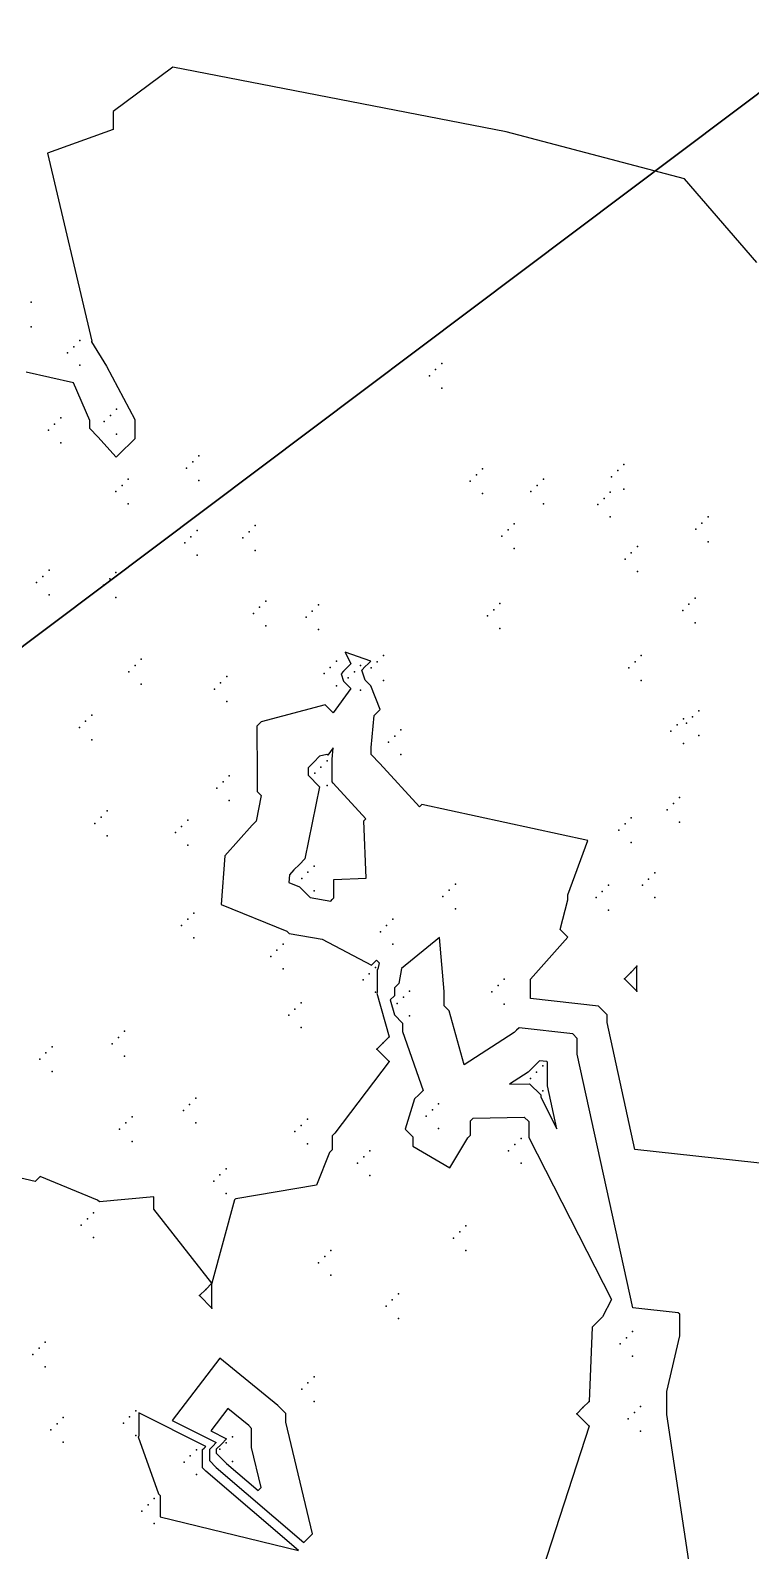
# Model space of a CAD drawing. Header units: metres. Extents: x 419582 to 423558, y 4805372 to 4807539.
# Drawn here: x 421959.23 to 421970.86, y 4806604.54 to 4806629.1 of the extents above; entities that cross this region are included whole.
import ezdxf

# ---------------------------------------------------------------- set-up
doc = ezdxf.new("R2010")
doc.units = ezdxf.units.M
for name, color, linetype in [('C-TINN', 4, 'Continuous'), ('C-TOPO-MAJR', 9, 'Continuous'), ('C-TOPO-MINR', 8, 'Continuous')]:
    doc.layers.add(name, color=color, linetype=linetype)

msp = doc.modelspace()

# ---------------------------------------------------------------- linework, layer by layer
at = {"color": 31, "lineweight": 30, "true_color": 0xffbd7a, "elevation": 1718.013}
msp.add_lwpolyline([(423449.834, 4807399.592), (423130.593, 4807500.114), (421950.92, 4806612.998), (421795.045, 4806430.988), (421305.015, 4806147.038), (421305.015, 4806147.038), (420630.083, 4805770.97), (419765.157, 4805549.54), (419617.356, 4805580.088)], dxfattribs=at)
at = {"layer": 'C-TINN', "color": 4, "linetype": 'Continuous', "lineweight": -3}
for p in [(421959.24, 4806624.71, 1834.92), (421959.24, 4806624.31, 1834.92), (421960.03, 4806624.09, 1834.98), (421959.83, 4806623.89, 1834.98), (421959.93, 4806623.99, 1834.98), (421960.03, 4806623.69, 1834.98), (421965.77, 4806623.62, 1835.59), (421965.87, 4806623.72, 1835.59), (421965.67, 4806623.52, 1835.59), (421965.87, 4806623.32, 1835.59), (421960.52, 4806622.88, 1834.98), (421960.62, 4806622.98, 1834.98), (421959.52, 4806622.64, 1835.04), (421959.62, 4806622.74, 1835.04), (421959.72, 4806622.84, 1835.04), (421960.42, 4806622.78, 1834.98), (421959.72, 4806622.44, 1835.04), (421960.62, 4806622.58, 1834.98), (421961.85, 4806622.13, 1835.07), (421961.95, 4806622.23, 1835.07), (421961.75, 4806622.03, 1835.07), (421966.43, 4806621.92, 1835.16), (421966.53, 4806622.02, 1835.16), (421968.61, 4806621.89, 1835.45), (421968.71, 4806621.99, 1835.45), (421968.81, 4806622.09, 1835.45), (421960.61, 4806621.65, 1835.03), (421960.71, 4806621.75, 1835.03), (421960.81, 4806621.85, 1835.03), (421961.95, 4806621.83, 1835.07), (421966.33, 4806621.82, 1835.16), (421967.31, 4806621.65, 1835.45), (421967.41, 4806621.75, 1835.45), (421967.51, 4806621.85, 1835.45), (421968.59, 4806621.64, 1835.59), (421968.81, 4806621.69, 1835.45), (421960.81, 4806621.45, 1835.03), (421966.53, 4806621.62, 1835.16), (421967.51, 4806621.45, 1835.45), (421968.39, 4806621.44, 1835.59), (421968.49, 4806621.54, 1835.59), (421968.59, 4806621.24, 1835.59), (421970.07, 4806621.14, 1835.6), (421970.17, 4806621.24, 1835.6), (421961.82, 4806620.92, 1835.16), (421961.92, 4806621.02, 1835.16), (421962.66, 4806620.9, 1835.2), (421962.76, 4806621, 1835.2), (421962.86, 4806621.1, 1835.2), (421966.84, 4806620.93, 1835.57), (421966.94, 4806621.03, 1835.57), (421967.04, 4806621.13, 1835.57), (421969.97, 4806621.04, 1835.6), (421961.72, 4806620.82, 1835.16), (421962.86, 4806620.7, 1835.2), (421967.04, 4806620.73, 1835.57), (421968.93, 4806620.66, 1835.57), (421969.03, 4806620.76, 1835.57), (421970.17, 4806620.84, 1835.6), (421961.92, 4806620.62, 1835.16), (421968.83, 4806620.56, 1835.57), (421959.33, 4806620.18, 1835.25), (421959.43, 4806620.28, 1835.25), (421959.53, 4806620.38, 1835.25), (421960.51, 4806620.24, 1835.12), (421960.61, 4806620.34, 1835.12), (421969.03, 4806620.36, 1835.57), (421959.53, 4806619.98, 1835.25), (421960.41, 4806620.14, 1835.12), (421960.61, 4806619.94, 1835.12), (421969.96, 4806619.93, 1835.68), (421962.83, 4806619.68, 1835.25), (421962.93, 4806619.78, 1835.25), (421963.03, 4806619.88, 1835.25), (421963.78, 4806619.72, 1835.28), (421963.88, 4806619.82, 1835.28), (421966.71, 4806619.74, 1835.65), (421966.81, 4806619.84, 1835.65), (421969.76, 4806619.73, 1835.68), (421969.86, 4806619.83, 1835.68), (421963.03, 4806619.48, 1835.25), (421963.68, 4806619.62, 1835.28), (421963.88, 4806619.42, 1835.28), (421966.61, 4806619.64, 1835.65), (421966.81, 4806619.44, 1835.65), (421969.96, 4806619.53, 1835.68), (421961.02, 4806618.94, 1835.23), (421964.93, 4806619, 1835.48), (421969.09, 4806619, 1835.78), (421960.82, 4806618.74, 1835.23), (421960.92, 4806618.84, 1835.23), (421963.97, 4806618.71, 1835.37), (421964.07, 4806618.81, 1835.37), (421964.17, 4806618.91, 1835.37), (421964.46, 4806618.74, 1836.42), (421964.56, 4806618.84, 1836.42), (421964.73, 4806618.8, 1835.48), (421964.83, 4806618.9, 1835.48), (421968.89, 4806618.8, 1835.78), (421968.99, 4806618.9, 1835.78), (421961.02, 4806618.54, 1835.23), (421962.2, 4806618.46, 1835.41), (421962.3, 4806618.56, 1835.41), (421962.4, 4806618.66, 1835.41), (421964.17, 4806618.51, 1835.37), (421964.36, 4806618.64, 1836.42), (421964.56, 4806618.44, 1836.42), (421964.93, 4806618.6, 1835.48), (421969.09, 4806618.6, 1835.78), (421962.4, 4806618.26, 1835.41), (421960.22, 4806618.04, 1835.34), (421969.77, 4806617.98, 1835.84), (421969.92, 4806618.01, 1835.91), (421970.02, 4806618.11, 1835.91), (421960.02, 4806617.84, 1835.34), (421960.12, 4806617.94, 1835.34), (421965.11, 4806617.7, 1835.55), (421965.21, 4806617.8, 1835.55), (421969.57, 4806617.78, 1835.84), (421969.67, 4806617.88, 1835.84), (421969.82, 4806617.91, 1835.91), (421970.02, 4806617.71, 1835.91), (421960.22, 4806617.64, 1835.34), (421965.01, 4806617.6, 1835.55), (421969.77, 4806617.58, 1835.84), (421964.02, 4806617.3, 1837.13), (421965.21, 4806617.4, 1835.55), (421962.34, 4806616.96, 1835.45), (421962.44, 4806617.06, 1835.45), (421963.82, 4806617.1, 1837.13), (421963.92, 4806617.2, 1837.13), (421962.24, 4806616.86, 1835.45), (421964.02, 4806616.9, 1837.13), (421960.47, 4806616.49, 1835.37), (421962.44, 4806616.66, 1835.45), (421969.51, 4806616.51, 1835.8), (421969.61, 4806616.61, 1835.8), (421969.71, 4806616.71, 1835.8), (421960.27, 4806616.29, 1835.37), (421960.37, 4806616.39, 1835.37), (421961.67, 4806616.24, 1835.43), (421961.77, 4806616.34, 1835.43), (421968.83, 4806616.28, 1835.83), (421968.93, 4806616.38, 1835.83), (421969.71, 4806616.31, 1835.8), (421960.47, 4806616.09, 1835.37), (421961.57, 4806616.14, 1835.43), (421968.73, 4806616.18, 1835.83), (421968.93, 4806615.98, 1835.83), (421961.77, 4806615.94, 1835.43), (421963.71, 4806615.5, 1837.19), (421963.81, 4806615.6, 1837.19), (421969.31, 4806615.49, 1835.87), (421963.61, 4806615.4, 1837.19), (421966.09, 4806615.31, 1836.72), (421968.56, 4806615.29, 1835.82), (421969.11, 4806615.29, 1835.87), (421969.21, 4806615.39, 1835.87), (421963.81, 4806615.2, 1837.19), (421965.89, 4806615.11, 1836.72), (421965.99, 4806615.21, 1836.72), (421968.36, 4806615.09, 1835.82), (421968.46, 4806615.19, 1835.82), (421969.31, 4806615.09, 1835.87), (421961.87, 4806614.84, 1835.6), (421966.09, 4806614.91, 1836.72), (421968.56, 4806614.89, 1835.82), (421961.67, 4806614.64, 1835.6), (421961.77, 4806614.74, 1835.6), (421964.88, 4806614.54, 1836.43), (421964.98, 4806614.64, 1836.43), (421965.08, 4806614.74, 1836.43), (421961.87, 4806614.44, 1835.6), (421963.31, 4806614.34, 1835.71), (421965.08, 4806614.34, 1836.43), (421963.11, 4806614.14, 1835.71), (421963.21, 4806614.24, 1835.71), (421963.31, 4806613.94, 1835.71), (421964.7, 4806613.86, 1835.89), (421964.8, 4806613.96, 1835.89), (421966.88, 4806613.77, 1836.28), (421968.82, 4806613.78, 1835), (421968.92, 4806613.88, 1835), (421969.02, 4806613.98, 1835), (421964.6, 4806613.76, 1835.89), (421964.8, 4806613.56, 1835.89), (421965.35, 4806613.58, 1837.52), (421966.68, 4806613.57, 1836.28), (421966.78, 4806613.67, 1836.28), (421969.02, 4806613.58, 1835), (421963.5, 4806613.29, 1835.76), (421963.6, 4806613.39, 1835.76), (421965.15, 4806613.38, 1837.52), (421965.25, 4806613.48, 1837.52), (421966.88, 4806613.37, 1836.28), (421963.4, 4806613.19, 1835.76), (421965.35, 4806613.18, 1837.52), (421960.65, 4806612.83, 1835.75), (421960.75, 4806612.93, 1835.75), (421963.6, 4806612.99, 1835.76), (421965.02, 4806612.84, 1836), (421959.48, 4806612.58, 1835.81), (421959.58, 4806612.68, 1835.81), (421960.55, 4806612.73, 1835.75), (421964.82, 4806612.64, 1836), (421964.92, 4806612.74, 1836), (421959.38, 4806612.48, 1835.81), (421960.75, 4806612.53, 1835.75), (421965.02, 4806612.44, 1836), (421967.5, 4806612.37, 1838.16), (421959.58, 4806612.28, 1835.81), (421967.3, 4806612.17, 1838.16), (421967.4, 4806612.27, 1838.16), (421961.9, 4806611.85, 1835.85), (421967.5, 4806611.97, 1838.16), (421961.7, 4806611.65, 1835.85), (421961.8, 4806611.75, 1835.85), (421965.62, 4806611.56, 1837.46), (421965.72, 4806611.66, 1837.46), (421965.82, 4806611.76, 1837.46), (421960.67, 4806611.35, 1835.83), (421960.77, 4806611.45, 1835.83), (421960.87, 4806611.55, 1835.83), (421961.9, 4806611.45, 1835.85), (421963.5, 4806611.31, 1835.81), (421963.6, 4806611.41, 1835.81), (421963.7, 4806611.51, 1835.81), (421965.82, 4806611.36, 1837.46), (421960.87, 4806611.15, 1835.83), (421963.7, 4806611.11, 1835.81), (421967.05, 4806611.1, 1836.36), (421967.15, 4806611.2, 1836.36), (421964.61, 4806610.9, 1836.24), (421964.71, 4806611, 1836.24), (421966.95, 4806611, 1836.36), (421962.29, 4806610.61, 1835.97), (421962.39, 4806610.71, 1835.97), (421964.51, 4806610.8, 1836.24), (421964.71, 4806610.6, 1836.24), (421967.15, 4806610.8, 1836.36), (421962.19, 4806610.51, 1835.97), (421962.39, 4806610.31, 1835.97), (421960.15, 4806609.9, 1836.03), (421960.25, 4806610, 1836.03), (421960.05, 4806609.8, 1836.03), (421960.25, 4806609.6, 1836.03), (421966.16, 4806609.69, 1836.32), (421966.26, 4806609.79, 1836.32), (421964.08, 4806609.39, 1836.3), (421966.06, 4806609.59, 1836.32), (421966.26, 4806609.39, 1836.32), (421963.88, 4806609.19, 1836.3), (421963.98, 4806609.29, 1836.3), (421962.16, 4806608.86, 1836), (421964.08, 4806608.99, 1836.3), (421961.96, 4806608.66, 1836), (421962.06, 4806608.76, 1836), (421965.17, 4806608.69, 1836.41), (421962.16, 4806608.46, 1836), (421964.97, 4806608.49, 1836.41), (421965.07, 4806608.59, 1836.41), (421965.17, 4806608.29, 1836.41), (421959.47, 4806607.91, 1836.02), (421968.75, 4806607.88, 1837.15), (421968.85, 4806607.98, 1837.15), (421968.95, 4806608.08, 1837.15), (421959.27, 4806607.71, 1836.02), (421959.37, 4806607.81, 1836.02), (421968.95, 4806607.68, 1837.15), (421959.47, 4806607.51, 1836.02), (421963.61, 4806607.15, 1836.18), (421963.71, 4806607.25, 1836.18), (421963.81, 4806607.35, 1836.18), (421963.81, 4806606.95, 1836.18), (421968.25, 4806606.95, 1837), (421959.76, 4806606.69, 1836.07), (421960.83, 4806606.7, 1836.05), (421960.93, 4806606.8, 1836.05), (421968.05, 4806606.75, 1837), (421968.15, 4806606.85, 1837), (421968.88, 4806606.67, 1837.08), (421968.98, 4806606.77, 1837.08), (421969.08, 4806606.87, 1837.08), (421959.56, 4806606.49, 1836.07), (421959.66, 4806606.59, 1836.07), (421960.73, 4806606.6, 1836.05), (421960.93, 4806606.4, 1836.05), (421968.25, 4806606.55, 1837), (421969.08, 4806606.47, 1837.08), (421959.76, 4806606.29, 1836.07), (421961.91, 4806606.17, 1835.11), (421962.29, 4806606.18, 1838.56), (421962.39, 4806606.28, 1838.56), (421962.49, 4806606.38, 1838.56), (421961.71, 4806605.97, 1835.11), (421961.81, 4806606.07, 1835.11), (421962.49, 4806605.98, 1838.56), (421961.91, 4806605.77, 1835.11), (421961.03, 4806605.18, 1836.14), (421961.13, 4806605.28, 1836.14), (421961.23, 4806605.38, 1836.14), (421961.23, 4806604.98, 1836.14)]:
    msp.add_point(p, dxfattribs=at)
at = {"layer": 'C-TOPO-MAJR', "color": 9, "linetype": 'Continuous', "lineweight": -3, "elevation": 1835, "flags": 128}
msp.add_lwpolyline([(421970.955, 4806625.349), (421969.79, 4806626.704), (421966.908, 4806627.462), (421961.529, 4806628.508), (421960.567, 4806627.792), (421960.567, 4806627.5), (421959.508, 4806627.115), (421960.221, 4806624.078), (421960.218, 4806624.075), (421960.215, 4806624.071), (421960.457, 4806623.677), (421960.916, 4806622.813), (421960.916, 4806622.502), (421960.893, 4806622.48), (421960.871, 4806622.458), (421960.696, 4806622.288), (421960.656, 4806622.248), (421960.616, 4806622.208), (421960.32, 4806622.533), (421960.187, 4806622.667), (421960.187, 4806622.8), (421959.927, 4806623.407), (421959.16, 4806623.58)], dxfattribs=at)
msp.add_lwpolyline([(421968.92, 4806613.88), (421968.82, 4806613.78), (421969.02, 4806613.58), (421969.02, 4806613.98), (421968.92, 4806613.88)], close=True, dxfattribs=at)
at = {"layer": 'C-TOPO-MINR', "color": 8, "linetype": 'Continuous', "lineweight": -3, "flags": 128}
for points, elevation in [([(421974.597, 4806610.408), (421968.987, 4806611.022), (421968.539, 4806613.071), (421968.539, 4806613.197), (421968.402, 4806613.334), (421967.304, 4806613.46), (421967.304, 4806613.772), (421967.903, 4806614.452), (421967.781, 4806614.573), (421967.906, 4806615.054), (421967.906, 4806615.134), (421968.226, 4806616.014), (421965.548, 4806616.596), (421965.51, 4806616.558), (421964.871, 4806617.258), (421964.728, 4806617.401), (421964.728, 4806617.515), (421964.777, 4806618.034), (421964.826, 4806618.083), (421964.874, 4806618.131), (421964.725, 4806618.511), (421964.636, 4806618.601), (421964.581, 4806618.767), (421964.636, 4806618.822), (421964.681, 4806618.867), (421964.725, 4806618.911), (421964.309, 4806619.054), (421964.404, 4806618.868), (421964.344, 4806618.808), (421964.284, 4806618.748), (421964.244, 4806618.708), (421964.284, 4806618.588), (421964.404, 4806618.468), (421964.116, 4806618.077), (421963.988, 4806618.205), (421962.956, 4806617.931), (421962.921, 4806617.896), (421962.887, 4806617.862), (421962.892, 4806617.073), (421962.892, 4806616.804), (421962.957, 4806616.739), (421962.873, 4806616.325), (421962.841, 4806616.293), (421962.81, 4806616.262), (421962.366, 4806615.765), (421962.308, 4806614.981), (421963.369, 4806614.548), (421963.408, 4806614.509), (421963.942, 4806614.421), (421964.737, 4806613.999), (421964.816, 4806614.078), (421964.857, 4806614.037), (421964.837, 4806613.934), (421964.83, 4806613.928), (421964.83, 4806613.555), (421964.824, 4806613.548), (421965.02, 4806612.84), (421964.92, 4806612.74), (421964.82, 4806612.64), (421965.02, 4806612.44), (421964.146, 4806611.285), (421964.102, 4806611.24), (421964.102, 4806611.017), (421964.058, 4806610.973), (421963.847, 4806610.443), (421962.544, 4806610.226), (421962.535, 4806610.217), (421962.525, 4806610.208), (421962.16, 4806608.86), (421961.22, 4806610.055), (421961.22, 4806610.255), (421960.343, 4806610.173), (421960.313, 4806610.202), (421959.386, 4806610.582), (421959.346, 4806610.542), (421959.306, 4806610.502), (421958.655, 4806610.652)], 1836), ([(421970.205, 4806602.083), (421969.501, 4806606.739), (421969.501, 4806607.111), (421969.711, 4806608.008), (421969.711, 4806608.359), (421969.687, 4806608.384), (421968.955, 4806608.464), (421968.058, 4806612.561), (421968.058, 4806612.814), (421967.985, 4806612.888), (421967.117, 4806612.987), (421967.079, 4806612.949), (421967.041, 4806612.91), (421966.233, 4806612.388), (421965.992, 4806613.26), (421965.908, 4806613.344), (421965.908, 4806613.576), (421965.831, 4806614.445), (421965.221, 4806613.943), (421965.175, 4806613.701), (421965.106, 4806613.633), (421965.106, 4806613.506), (421965.038, 4806613.437), (421965.106, 4806613.195), (421965.237, 4806613.064), (421965.237, 4806612.927), (421965.568, 4806611.974), (421965.499, 4806611.906), (421965.431, 4806611.837), (421965.277, 4806611.349), (421965.401, 4806611.224), (421965.401, 4806611.073), (421965.998, 4806610.726), (421966.293, 4806611.209), (421966.334, 4806611.251), (421966.334, 4806611.484), (421966.376, 4806611.526), (421967.203, 4806611.545), (421967.274, 4806611.474), (421967.274, 4806611.216), (421968.608, 4806608.596), (421968.464, 4806608.317), (421968.382, 4806608.235), (421968.3, 4806608.153), (421968.25, 4806606.95), (421968.15, 4806606.85), (421968.05, 4806606.75), (421968.25, 4806606.55), (421965.87, 4806599.22)], 1837)]:
    msp.add_lwpolyline(points, dxfattribs=dict(at, elevation=elevation))
for points, elevation in [([(421964.078, 4806615.035), (421964.102, 4806615.06), (421964.128, 4806615.085), (421964.128, 4806615.385), (421964.651, 4806615.402), (421964.613, 4806616.332), (421964.645, 4806616.364), (421964.118, 4806616.941), (421964.101, 4806616.958), (421964.101, 4806617.325), (421964.119, 4806617.509), (421964.031, 4806617.389), (421964.016, 4806617.404), (421963.898, 4806617.373), (421963.805, 4806617.28), (421963.713, 4806617.188), (421963.713, 4806617.097), (421963.713, 4806617.066), (421963.898, 4806616.881), (421963.66, 4806615.716), (421963.571, 4806615.627), (421963.482, 4806615.538), (421963.411, 4806615.458), (421963.402, 4806615.333), (421963.571, 4806615.264), (421963.746, 4806615.09), (421964.078, 4806615.035)], 1837), ([(421967.577, 4806612.431), (421967.567, 4806612.441), (421967.447, 4806612.455), (421967.356, 4806612.364), (421967.264, 4806612.272), (421966.962, 4806612.076), (421967.287, 4806612.084), (421967.469, 4806611.902), (421967.469, 4806611.866), (421967.73, 4806611.354), (421967.577, 4806612.052), (421967.577, 4806612.431)], 1838), ([(421962.06, 4806608.76), (421961.96, 4806608.66), (421962.16, 4806608.46), (421962.16, 4806608.86), (421962.06, 4806608.76)], 1836), ([(421962.118, 4806605.995), (421962.228, 4806605.885), (421963.646, 4806604.671), (421963.716, 4806604.74), (421963.785, 4806604.81), (421963.355, 4806606.616), (421963.355, 4806606.754), (421963.224, 4806606.885), (421962.289, 4806607.647), (421961.52, 4806606.641), (421962.228, 4806606.285), (421962.173, 4806606.23), (421962.118, 4806606.175), (421962.118, 4806605.995)], 1837), ([(421962.008, 4806605.876), (421962.008, 4806606.173), (421962.034, 4806606.198), (421962.06, 4806606.224), (421960.982, 4806606.766), (421960.982, 4806606.388), (421960.977, 4806606.382), (421960.971, 4806606.377), (421961.295, 4806605.46), (421961.322, 4806605.433), (421961.322, 4806605.087), (421963.558, 4806604.542), (421962.06, 4806605.824), (421962.008, 4806605.876)], 1836), ([(421962.228, 4806606.113), (421962.396, 4806605.946), (421962.905, 4806605.51), (421962.93, 4806605.535), (421962.955, 4806605.56), (421962.801, 4806606.208), (421962.801, 4806606.514), (421962.754, 4806606.561), (421962.418, 4806606.835), (421962.142, 4806606.474), (421962.396, 4806606.346), (421962.312, 4806606.262), (421962.228, 4806606.178), (421962.228, 4806606.113)], 1838)]:
    msp.add_lwpolyline(points, close=True, dxfattribs=dict(at, elevation=elevation))

doc.saveas('drawing.dxf')
